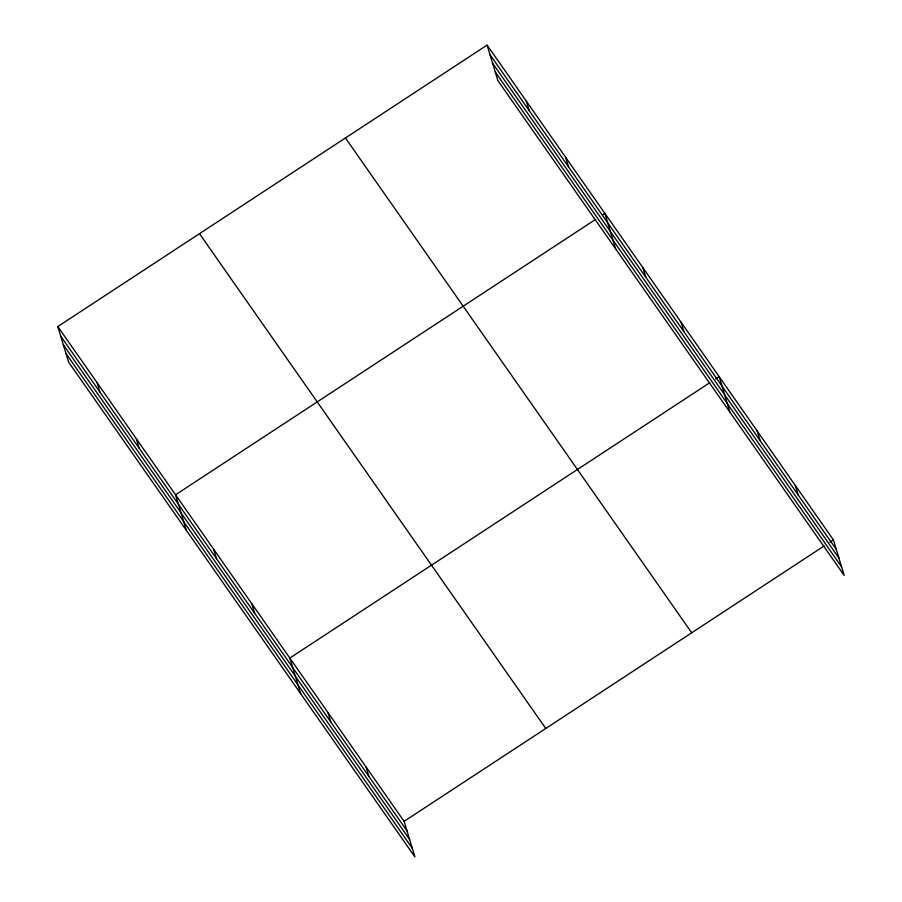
<?xml version="1.0" encoding="UTF-8"?>
<svg xmlns="http://www.w3.org/2000/svg" width="902" height="902" viewBox="0 0 902 902"><rect width="100%" height="100%" fill="white"/><g stroke="black" fill="none" stroke-linecap="round" stroke-linejoin="round"><path stroke-width="1.35" d="M57.807 326.558L404.107 821.35L414.909 856.9L68.608 362.108L57.807 326.558L487.091 45.1L833.392 539.892L844.193 575.442L497.893 80.65L487.091 45.1M595.546 219.423L175.552 494.792L186.353 530.342M602.513 214.856L604.836 213.334L615.638 248.873M709.818 382.696L289.824 658.065L300.625 693.615M715.624 378.896L719.108 376.608L729.91 412.158M404.107 821.35L824.101 545.981M829.908 542.17L833.392 539.892M489.989 54.627L836.289 549.419M492.593 63.208L838.894 558M495.288 72.059L841.577 566.851M345.432 137.983L691.721 632.776M199.477 233.674L545.766 728.466M60.705 336.085L407.005 830.877M63.309 344.677L409.609 839.469M66.004 353.516L412.293 848.308M795.293 485.468L798.191 494.984M757.206 431.032L760.104 440.559M681.021 322.183L683.919 331.71M642.923 267.759L645.821 277.286M565.588 157.252L568.486 166.78M526.34 101.182L529.237 110.698M366.009 766.926L368.907 776.453M327.922 712.501L330.82 722.017M251.737 603.641L254.635 613.168M213.639 549.217L216.536 558.744M136.303 438.71L139.201 448.238M97.055 382.64L99.953 392.167"/></g></svg>
